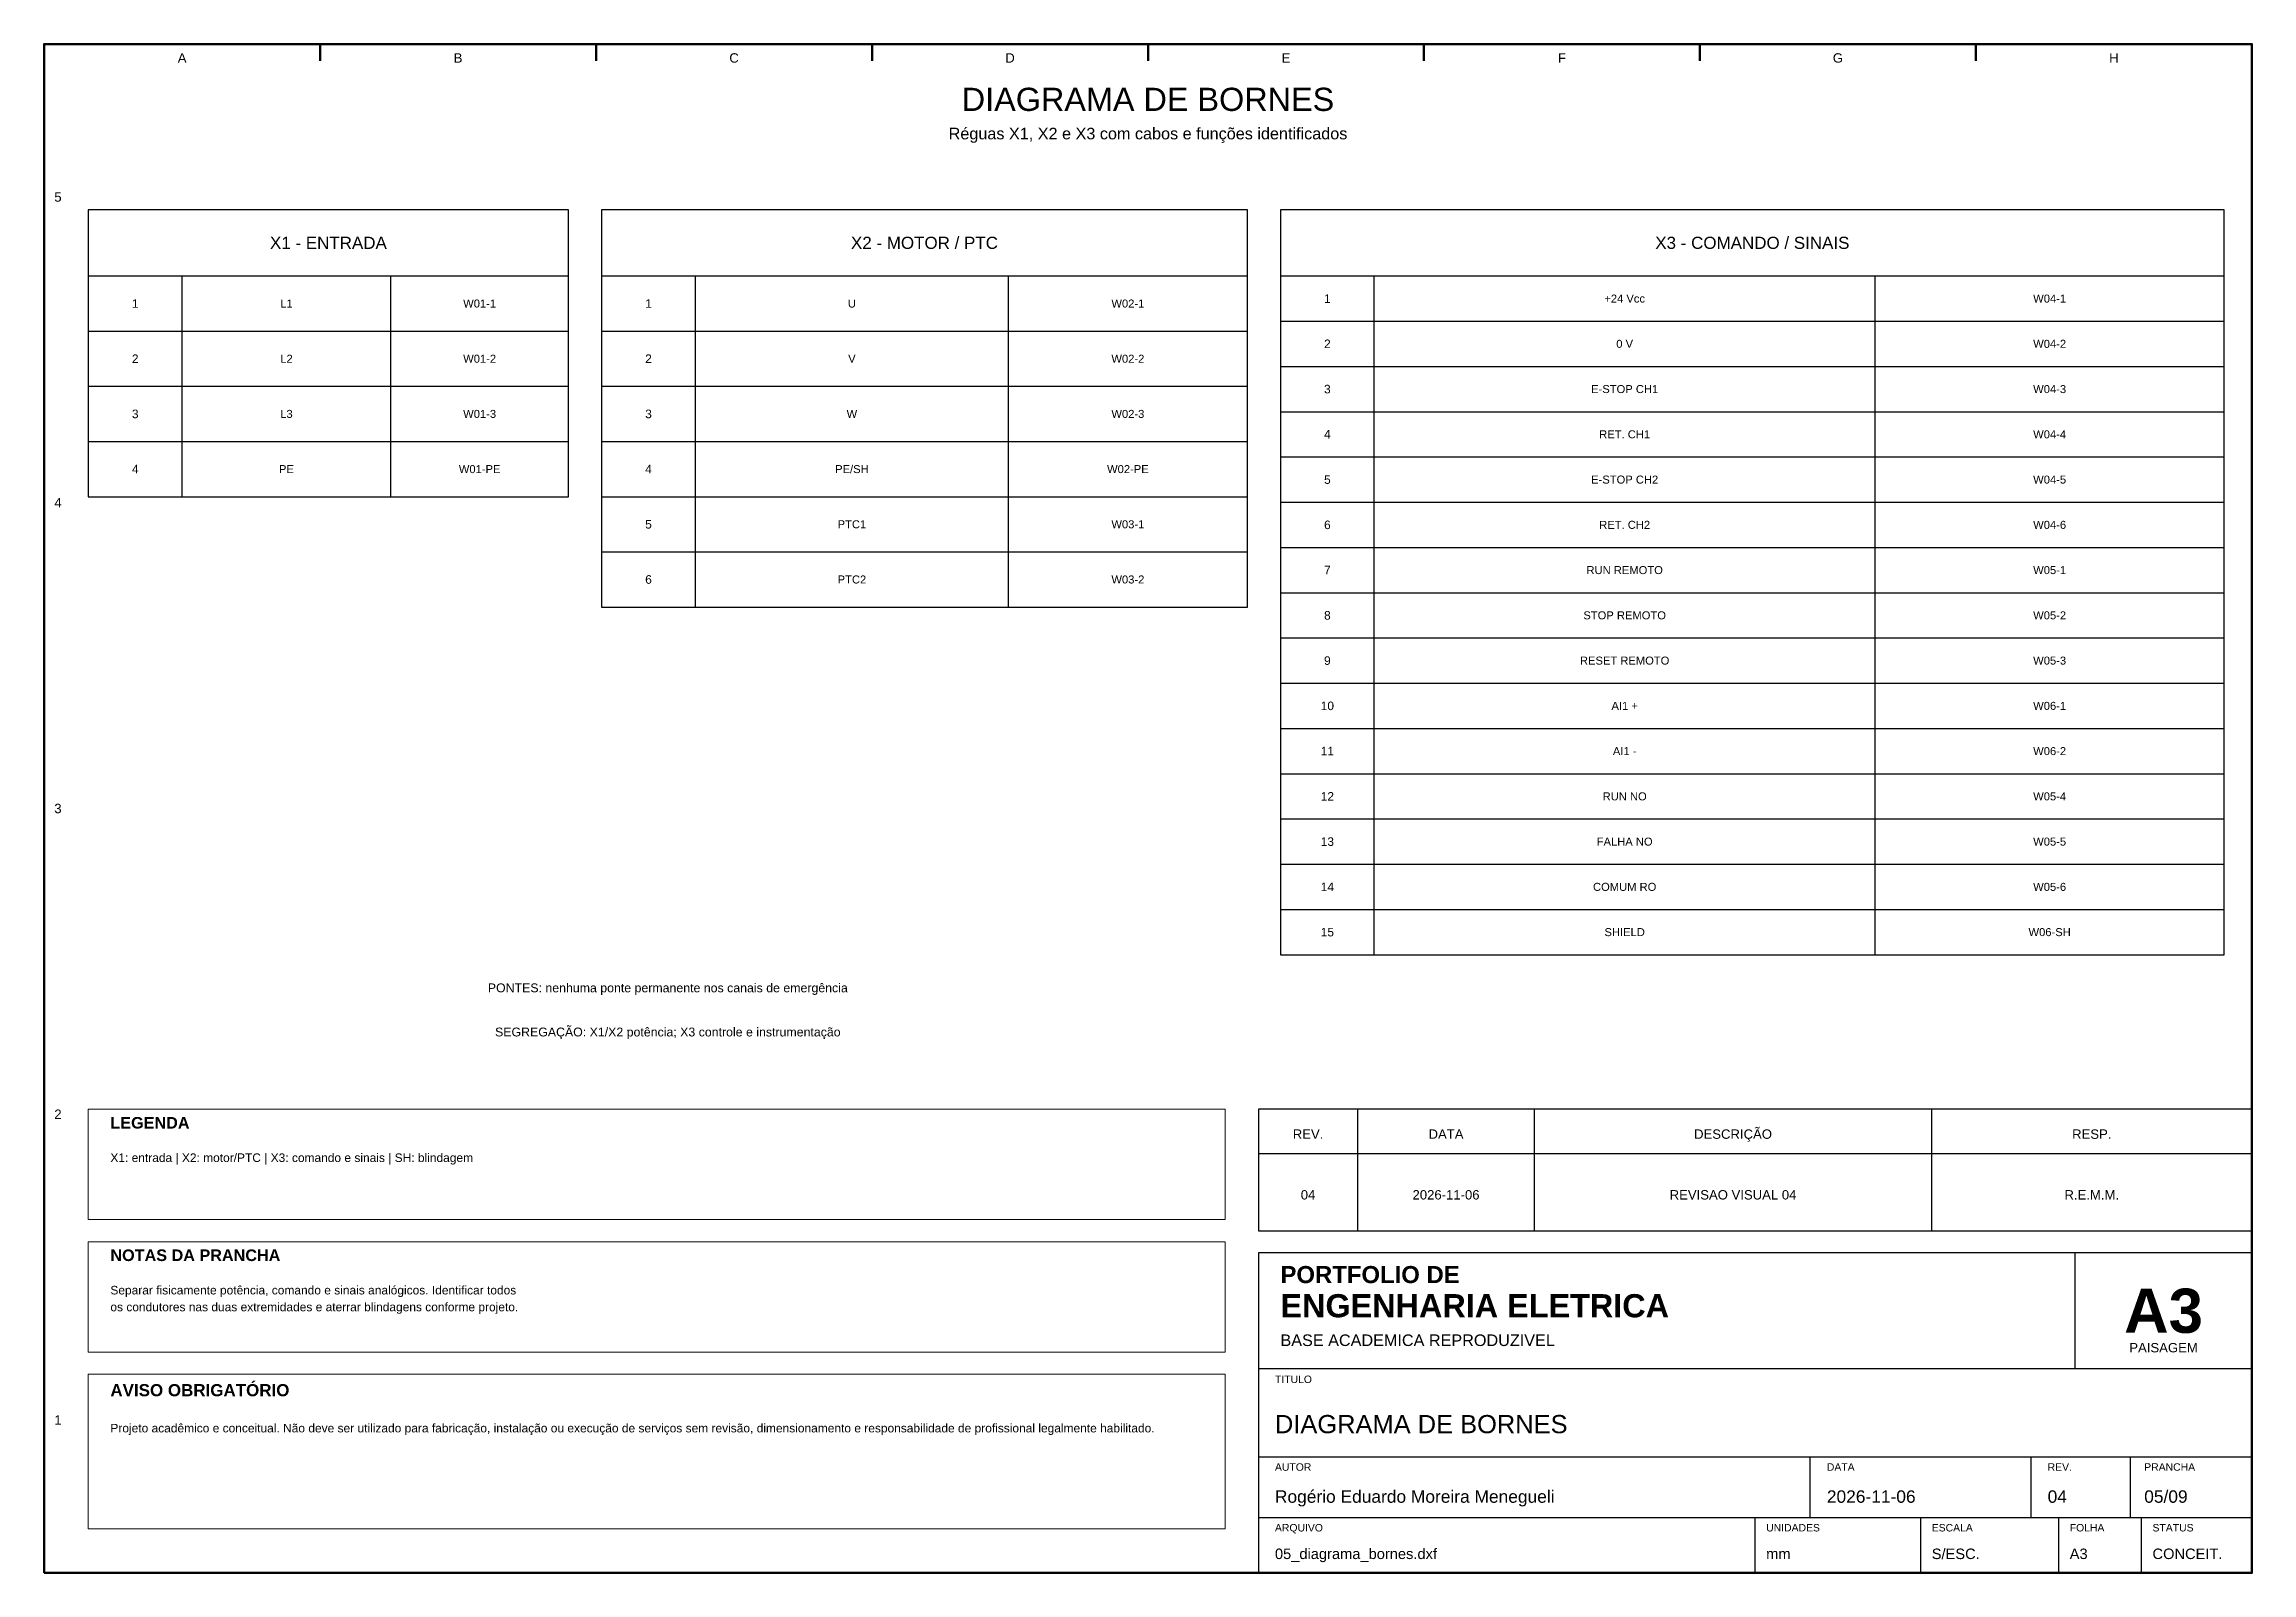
# Model space of a CAD drawing. Header units: millimetres. Extents: x 10 to 410, y 10 to 287.
import ezdxf
from ezdxf.enums import TextEntityAlignment as Align

# ---------------------------------------------------------------- set-up
doc = ezdxf.new("R2010")
doc.units = ezdxf.units.MM
for name, color, linetype, lineweight in [('00_MOLDURA', 7, 'CONTINUOUS', 50), ('01_CARIMBO', 7, 'CONTINUOUS', 25), ('02_TEXTO', 7, 'CONTINUOUS', 18), ('08_CABOS', 124, 'CONTINUOUS', 35), ('09_BORNES', 145, 'CONTINUOUS', 25), ('12_LEGENDA', 7, 'CONTINUOUS', 18), ('13_NOTAS', 7, 'CONTINUOUS', 18)]:
    doc.layers.add(name, color=color, linetype=linetype, lineweight=lineweight)
doc.styles.add('PORTFOLIO_TEXTO', font='arial.ttf')
doc.styles.add('PORTFOLIO_TITULO', font='arialbd.ttf', dxfattribs={"width": 0.92})

# ---------------------------------------------------------------- blocks, each defined once
blk = doc.blocks.new('CARIMBO_A3')
at = {"layer": '01_CARIMBO'}
for p, q in [((148, 37), (148, 58)), ((0, 37), (180, 37)), ((0, 21), (180, 21)), ((100, 10), (100, 21)), ((140, 10), (140, 21)), ((158, 10), (158, 21)), ((0, 10), (180, 10)), ((90, 0), (90, 10)), ((120, 0), (120, 10)), ((145, 0), (145, 10)), ((160, 0), (160, 10))]:
    blk.add_line(p, q, dxfattribs=at)
blk.add_lwpolyline([(0, 0), (180, 0), (180, 58), (0, 58)], close=True, dxfattribs=at)
at = {"layer": '01_CARIMBO', "style": 'PORTFOLIO_TEXTO'}
for s, p in [('TITULO', (3, 34.4)), ('AUTOR', (3, 18.5)), ('DATA', (103, 18.5)), ('REV.', (143, 18.5)), ('PRANCHA', (160.5, 18.5)), ('ARQUIVO', (3, 7.5)), ('UNIDADES', (92, 7.5)), ('ESCALA', (122, 7.5)), ('FOLHA', (147, 7.5)), ('STATUS', (162, 7.5))]:
    blk.add_text(s, height=1.35, dxfattribs=at).set_placement(p)
at = {"layer": '02_TEXTO'}
for s, height, style, p in [('PORTFOLIO DE', 3.1, 'PORTFOLIO_TITULO', (4, 52.5)), ('ENGENHARIA ELETRICA', 4.2, 'PORTFOLIO_TITULO', (4, 46.3)), ('BASE ACADEMICA REPRODUZIVEL', 2.1, 'PORTFOLIO_TEXTO', (4, 41.1))]:
    blk.add_text(s, height=height, dxfattribs=dict(at, style=style)).set_placement(p)
for s, height, style, p in [('A3', 8, 'PORTFOLIO_TITULO', (164, 47.5)), ('PAISAGEM', 1.7, 'PORTFOLIO_TEXTO', (164, 40.8))]:
    blk.add_text(s, height=height, dxfattribs=dict(at, style=style)).set_placement(p, align=Align.MIDDLE_CENTER)
at = {"layer": '02_TEXTO', "style": 'PORTFOLIO_TEXTO'}
for tag, p, height in [('TITULO', (3, 25.3), 3.3), ('AUTOR', (3, 12.7), 2.25), ('DATA', (103, 12.7), 2.25), ('REVISAO', (143, 12.7), 2.25), ('PRANCHA', (160.5, 12.7), 2.25), ('ARQUIVO', (3, 2.5), 1.9), ('UNIDADES', (92, 2.5), 1.9), ('ESCALA', (122, 2.5), 1.9), ('FOLHA', (147, 2.5), 1.9), ('STATUS', (162, 2.5), 1.9)]:
    blk.add_attdef(tag, p, '', height=height, dxfattribs=at)

msp = doc.modelspace()

# ---------------------------------------------------------------- linework, layer by layer
at = {"layer": '00_MOLDURA'}
for p, q in [((60, 287), (60, 284)), ((110, 287), (110, 284)), ((160, 287), (160, 284)), ((210, 287), (210, 284)), ((260, 287), (260, 284)), ((310, 287), (310, 284)), ((360, 287), (360, 284))]:
    msp.add_line(p, q, dxfattribs=at)
msp.add_lwpolyline([(10, 10), (410, 10), (410, 287), (10, 287)], close=True, dxfattribs=at)
at = {"layer": '01_CARIMBO'}
for p, q in [((248, 72), (248, 94)), ((280, 72), (280, 94)), ((352, 72), (352, 94)), ((230, 86), (410, 86))]:
    msp.add_line(p, q, dxfattribs=at)
msp.add_lwpolyline([(230, 72), (410, 72), (410, 94), (230, 94)], close=True, dxfattribs=at)
at = {"layer": '09_BORNES'}
for p, q in [((18, 245), (105, 245)), ((35, 205), (35, 245)), ((72.81, 205), (72.81, 245)), ((111, 245), (228, 245)), ((128, 185), (128, 245)), ((184.71, 185), (184.71, 245)), ((234, 245), (405, 245)), ((251, 122), (251, 245)), ((341.73, 122), (341.73, 245)), ((234, 236.8), (405, 236.8)), ((18, 235), (105, 235)), ((111, 235), (228, 235)), ((234, 228.6), (405, 228.6)), ((18, 225), (105, 225)), ((111, 225), (228, 225)), ((234, 220.4), (405, 220.4)), ((18, 215), (105, 215)), ((111, 215), (228, 215)), ((234, 212.2), (405, 212.2)), ((111, 205), (228, 205)), ((234, 204), (405, 204)), ((111, 195), (228, 195)), ((234, 195.8), (405, 195.8)), ((234, 187.6), (405, 187.6)), ((234, 179.4), (405, 179.4)), ((234, 171.2), (405, 171.2)), ((234, 163), (405, 163)), ((234, 154.8), (405, 154.8)), ((234, 146.6), (405, 146.6)), ((234, 138.4), (405, 138.4)), ((234, 130.2), (405, 130.2))]:
    msp.add_line(p, q, dxfattribs=at)
for points in [[(18, 205), (105, 205), (105, 257), (18, 257)], [(111, 185), (228, 185), (228, 257), (111, 257)], [(234, 122), (405, 122), (405, 257), (234, 257)]]:
    msp.add_lwpolyline(points, close=True, dxfattribs=at)
at = {"layer": '12_LEGENDA'}
msp.add_lwpolyline([(18, 74), (224, 74), (224, 94), (18, 94)], close=True, dxfattribs=at)
at = {"layer": '13_NOTAS'}
for points in [[(18, 50), (224, 50), (224, 70), (18, 70)], [(18, 18), (224, 18), (224, 46), (18, 46)]]:
    msp.add_lwpolyline(points, close=True, dxfattribs=at)

# ---------------------------------------------------------------- block references
at = {"layer": '01_CARIMBO'}
msp.add_blockref('CARIMBO_A3', (230, 10), dxfattribs=at).add_auto_attribs({'TITULO': 'DIAGRAMA DE BORNES', 'AUTOR': 'Rogério Eduardo Moreira Menegueli', 'DATA': '2026-11-06', 'REVISAO': '04', 'PRANCHA': '05/09', 'ARQUIVO': '05_diagrama_bornes.dxf', 'UNIDADES': 'mm', 'ESCALA': 'S/ESC.', 'FOLHA': 'A3', 'STATUS': 'CONCEIT.'})

# ---------------------------------------------------------------- texts
at = {"layer": '00_MOLDURA', "style": 'PORTFOLIO_TEXTO'}
for s, p in [('A', (35, 284.5)), ('B', (85, 284.5)), ('C', (135, 284.5)), ('D', (185, 284.5)), ('E', (235, 284.5)), ('F', (285, 284.5)), ('G', (335, 284.5)), ('H', (385, 284.5)), ('5', (12.5, 259.3)), ('4', (12.5, 203.9)), ('3', (12.5, 148.5)), ('2', (12.5, 93.1)), ('1', (12.5, 37.7))]:
    msp.add_text(s, height=1.7, dxfattribs=at).set_placement(p, align=Align.MIDDLE_CENTER)
at = {"layer": '01_CARIMBO', "style": 'PORTFOLIO_TEXTO'}
for s, p in [('REV.', (239, 89.5)), ('DATA', (264, 89.5)), ('DESCRIÇÃO', (316, 89.5)), ('RESP.', (381, 89.5))]:
    msp.add_text(s, height=1.7, dxfattribs=at).set_placement(p, align=Align.MIDDLE_CENTER)
at = {"layer": '02_TEXTO', "style": 'PORTFOLIO_TEXTO'}
for s, height, p in [('DIAGRAMA DE BORNES', 4.2, (210, 277)), ('Réguas X1, X2 e X3 com cabos e funções identificados', 2.1, (210, 270.8)), ('L1', 1.45, (53.905, 240)), ('U', 1.45, (156.355, 240)), ('+24 Vcc', 1.45, (296.365, 240.9)), ('0 V', 1.45, (296.365, 232.7)), ('L2', 1.45, (53.905, 230)), ('V', 1.45, (156.355, 230)), ('E-STOP CH1', 1.45, (296.365, 224.5)), ('L3', 1.45, (53.905, 220)), ('W', 1.45, (156.355, 220)), ('RET. CH1', 1.45, (296.365, 216.3)), ('PE', 1.45, (53.905, 210)), ('PE/SH', 1.45, (156.355, 210)), ('E-STOP CH2', 1.45, (296.365, 208.1)), ('PTC1', 1.45, (156.355, 200)), ('RET. CH2', 1.45, (296.365, 199.9)), ('RUN REMOTO', 1.45, (296.365, 191.7)), ('PTC2', 1.45, (156.355, 190)), ('STOP REMOTO', 1.45, (296.365, 183.5)), ('RESET REMOTO', 1.45, (296.365, 175.3)), ('AI1 +', 1.45, (296.365, 167.1)), ('AI1 -', 1.45, (296.365, 158.9)), ('RUN NO', 1.45, (296.365, 150.7)), ('FALHA NO', 1.45, (296.365, 142.5)), ('COMUM RO', 1.45, (296.365, 134.3)), ('SHIELD', 1.45, (296.365, 126.1)), ('04', 1.7, (239, 78.5)), ('2026-11-06', 1.7, (264, 78.5)), ('REVISAO VISUAL 04', 1.7, (316, 78.5)), ('R.E.M.M.', 1.7, (381, 78.5))]:
    msp.add_text(s, height=height, dxfattribs=at).set_placement(p, align=Align.MIDDLE_CENTER)
at = {"layer": '08_CABOS', "style": 'PORTFOLIO_TEXTO'}
for s, p in [('W01-1', (88.905, 240)), ('W02-1', (206.355, 240)), ('W04-1', (373.365, 240.9)), ('W04-2', (373.365, 232.7)), ('W01-2', (88.905, 230)), ('W02-2', (206.355, 230)), ('W04-3', (373.365, 224.5)), ('W01-3', (88.905, 220)), ('W02-3', (206.355, 220)), ('W04-4', (373.365, 216.3)), ('W01-PE', (88.905, 210)), ('W02-PE', (206.355, 210)), ('W04-5', (373.365, 208.1)), ('W03-1', (206.355, 200)), ('W04-6', (373.365, 199.9)), ('W05-1', (373.365, 191.7)), ('W03-2', (206.355, 190)), ('W05-2', (373.365, 183.5)), ('W05-3', (373.365, 175.3)), ('W06-1', (373.365, 167.1)), ('W06-2', (373.365, 158.9)), ('W05-4', (373.365, 150.7)), ('W05-5', (373.365, 142.5)), ('W05-6', (373.365, 134.3)), ('W06-SH', (373.365, 126.1))]:
    msp.add_text(s, height=1.45, dxfattribs=at).set_placement(p, align=Align.MIDDLE_CENTER)
at = {"layer": '09_BORNES', "style": 'PORTFOLIO_TEXTO'}
for s, height, p in [('X1 - ENTRADA', 2.2, (61.5, 251)), ('X2 - MOTOR / PTC', 2.2, (169.5, 251)), ('X3 - COMANDO / SINAIS', 2.2, (319.5, 251)), ('1', 1.55, (26.5, 240)), ('1', 1.55, (119.5, 240)), ('1', 1.55, (242.5, 240.9)), ('2', 1.55, (242.5, 232.7)), ('2', 1.55, (26.5, 230)), ('2', 1.55, (119.5, 230)), ('3', 1.55, (242.5, 224.5)), ('3', 1.55, (26.5, 220)), ('3', 1.55, (119.5, 220)), ('4', 1.55, (242.5, 216.3)), ('4', 1.55, (26.5, 210)), ('4', 1.55, (119.5, 210)), ('5', 1.55, (242.5, 208.1)), ('5', 1.55, (119.5, 200)), ('6', 1.55, (242.5, 199.9)), ('7', 1.55, (242.5, 191.7)), ('6', 1.55, (119.5, 190)), ('8', 1.55, (242.5, 183.5)), ('9', 1.55, (242.5, 175.3)), ('10', 1.55, (242.5, 167.1)), ('11', 1.55, (242.5, 158.9)), ('12', 1.55, (242.5, 150.7)), ('13', 1.55, (242.5, 142.5)), ('14', 1.55, (242.5, 134.3)), ('15', 1.55, (242.5, 126.1))]:
    msp.add_text(s, height=height, dxfattribs=at).set_placement(p, align=Align.MIDDLE_CENTER)
at = {"layer": '12_LEGENDA', "style": 'PORTFOLIO_TITULO'}
msp.add_text('LEGENDA', height=2.1, dxfattribs=at).set_placement((22, 90.5))
at = {"layer": '12_LEGENDA', "insert": (22, 86), "char_height": 1.55, "width": 198, "attachment_point": 1, "line_spacing_factor": 1.18, "style": 'PORTFOLIO_TEXTO'}
msp.add_mtext('X1: entrada | X2: motor/PTC | X3: comando e sinais | SH: blindagem', dxfattribs=at)
at = {"layer": '13_NOTAS', "style": 'PORTFOLIO_TEXTO'}
for s, p in [('PONTES: nenhuma ponte permanente nos canais de emergência', (123, 116)), ('SEGREGAÇÃO: X1/X2 potência; X3 controle e instrumentação', (123, 108))]:
    msp.add_text(s, height=1.6, dxfattribs=at).set_placement(p, align=Align.MIDDLE_CENTER)
at = {"layer": '13_NOTAS', "style": 'PORTFOLIO_TITULO'}
for s, height, p in [('NOTAS DA PRANCHA', 2.1, (22, 66.5)), ('AVISO OBRIGATÓRIO', 2.2, (22, 42))]:
    msp.add_text(s, height=height, dxfattribs=at).set_placement(p)
at = {"layer": '13_NOTAS', "char_height": 1.55, "width": 198, "attachment_point": 1, "line_spacing_factor": 1.18, "style": 'PORTFOLIO_TEXTO'}
for s, insert in [('Separar fisicamente potência, comando e sinais analógicos. Identificar todos\\Pos condutores nas duas extremidades e aterrar blindagens conforme projeto.', (22, 62)), ('Projeto acadêmico e conceitual. Não deve ser utilizado para fabricação, instalação ou execução de serviços sem revisão, dimensionamento e responsabilidade de profissional legalmente habilitado.', (22, 37))]:
    msp.add_mtext(s, dxfattribs=dict(at, insert=insert))

doc.saveas('drawing.dxf')
